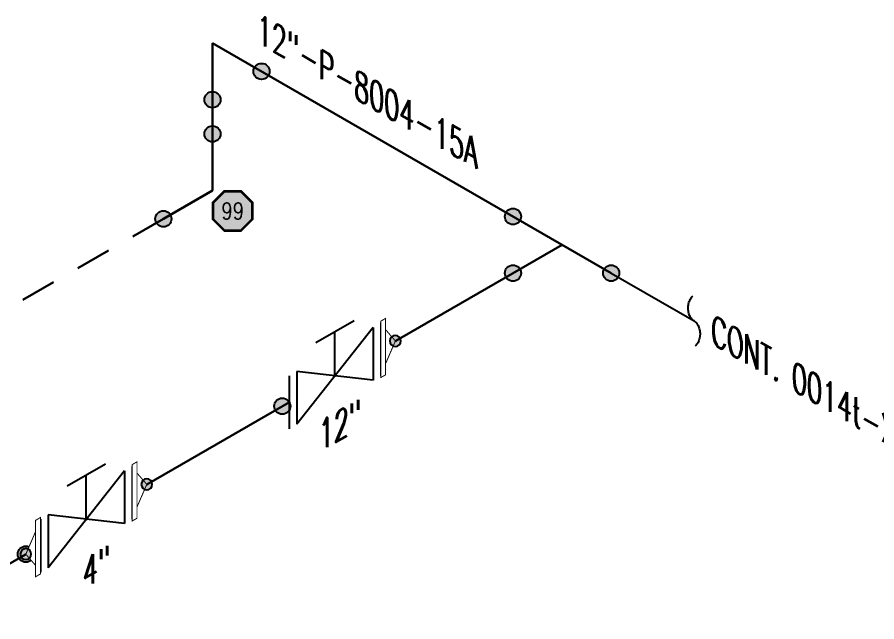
# Model space of a CAD drawing. Header units: inches. Extents: x 0.1 to 17.4, y 0.1 to 11.4.
# Drawn here: x 10.288 to 13.336, y 3.366 to 5.511 of the extents above; entities that cross this region are included whole.
import ezdxf
from ezdxf.enums import TextEntityAlignment as Align

# ---------------------------------------------------------------- set-up
doc = ezdxf.new("R2010")
doc.units = ezdxf.units.IN
doc.header["$MEASUREMENT"] = 0
doc.linetypes.add('HIDDEN2', pattern=[0.1875, 0.125, -0.0625])
for name, color, linetype in [('3', 1, 'Continuous'), ('COMP', 1, 'Continuous'), ('Continuation', 7, 'Continuous'), ('FITTINGS', 4, 'Continuous'), ('PART_PCML', 7, 'Continuous'), ('PIPE-ANNO', 150, 'HIDDEN2'), ('TEXT', 7, 'Continuous'), ('UNAS.PIPE', 251, 'Continuous'), ('WELD POINTS', 41, 'Continuous'), ('Welds', 7, 'Continuous')]:
    doc.layers.add(name, color=color, linetype=linetype)
doc.layers.add('PIPE', color=7, linetype='Continuous', lineweight=30)
doc.styles.add('PART_Standard', font='romans', dxfattribs={"width": 0.8, "height": 0.09})
doc.styles.add('SIMPLEX', font='ROMANS')

# ---------------------------------------------------------------- blocks, each defined once
blk = doc.blocks.new('1_Cont_330')
at = {"layer": 'Continuation', "style": 'PART_Standard', "oblique": 330, "width": 0.8}
blk.add_attdef('CONT.', (0, 0), '', height=0.09, rotation=330, dxfattribs=at)
blk = doc.blocks.new('1_BREAK-PIPE_PIPE_00')
at = {"color": 0, "linetype": 'ByBlock', "lineweight": -2}
for centre, major_axis in [((-0.0298, 0.0919), (0, -0.101)), ((0.0298, -0.0919), (0, 0.101))]:
    blk.add_ellipse(centre, major_axis=major_axis, ratio=0.711978, start_param=0.427466, end_param=3.141593, dxfattribs=at)
blk = doc.blocks.new('1_Tilde_00')
at = {"layer": 'PIPE-ANNO', "xscale": -0.5000000000000001, "yscale": 0.5, "zscale": 0.5}
blk.add_blockref('1_BREAK-PIPE_PIPE_00', (0, 0), dxfattribs=at)
blk = doc.blocks.new('2_WELD_SINGLE_00')
at = {"linetype": 'ByBlock', "lineweight": -2}
h = blk.add_hatch(color=0, dxfattribs=at)
edge = h.paths.add_edge_path()
edge.add_arc((0, 0), 0.0286, 0, 360)
at = {"color": 0, "linetype": 'ByBlock', "lineweight": -2}
blk.add_circle((0, 0), 0.0286, dxfattribs=at)
blk = doc.blocks.new('*U83')
at = {"layer": 'WELD POINTS'}
for p, rotation in [((-0.174, 0.1004), 59.99999999999996), ((0.174, 0.1004), 119.9999999999991), ((0.174, -0.1004), 150)]:
    blk.add_blockref('2_WELD_SINGLE_00', p, dxfattribs=dict(at, rotation=rotation))
blk = doc.blocks.new('3_VALVE_FLANGE_GATE_30')
at = {"color": 0, "linetype": 'ByBlock', "lineweight": -2}
blk.add_wipeout([(-0.1624, -0.1875), (-0.1353, -0.1719), (0, 0), (0.1353, -0.0156), (0.1624, 0), (0.1624, 0.1875), (0.1353, 0.1719), (0, 0), (-0.1353, 0.0156), (-0.1624, 0)], dxfattribs=at)
for p, q in [((0.0677, 0.1953), (-0.0677, 0.1172)), ((0.1624, 0.1875), (0.1624, 0)), ((0.1353, 0.1719), (-0.1353, -0.1719)), ((0, 0), (0, 0.1563)), ((0.1353, 0.1719), (0.1353, -0.0156)), ((-0.1624, 0), (-0.1624, -0.1875)), ((-0.1353, 0.0156), (-0.1353, -0.1719)), ((0.1353, -0.0156), (-0.1353, 0.0156))]:
    blk.add_line(p, q, dxfattribs=at)
blk = doc.blocks.new('AM9A04')
at = {"linetype": 'Continuous', "const_width": 0.01}
blk.add_lwpolyline([(0, -0.2887), (0, 0.2887), (-0.05, 0.3175), (-0.05, -0.2598)], close=True, dxfattribs=at)
at = {"const_width": 0.01}
blk.add_lwpolyline([(-0.05, -0.1443), (-0.15, 0.0866), (-0.05, 0.2021)], dxfattribs=at)
blk = doc.blocks.new('A09')
at = {"layer": 'Welds'}
h = blk.add_hatch(color=256, dxfattribs=at)
h.dxf.hatch_style = 1
h.paths.add_polyline_path([(-0.03, 0, 1), (0.03, 0, 1)])
blk.add_circle((0, 0), 0.03, dxfattribs=at)
blk = doc.blocks.new('*U82')
blk.add_wipeout([(0.052, -0.03), (0.0173, -0.07), (0.0173, -0.1101), (0, -0.1001), (0, 0.1001), (0.0173, 0.0901), (0.0173, 0.05)]).dxf.layer = 'COMP'
at = {"layer": '3', "xscale": 0.65, "yscale": 0.65, "zscale": 0.65}
blk.add_blockref('A09', (0.052, -0.03), dxfattribs=at)
at = {"layer": 'COMP', "xscale": 0.3466300616258731, "yscale": 0.3466300616258731, "zscale": 0.3466300616258731, "rotation": 180}
blk.add_blockref('AM9A04', (0, 0), dxfattribs=at)
blk = doc.blocks.new('1_Text_30')
at = {"layer": 'TEXT', "style": 'PART_Standard', "oblique": 30, "width": 0.8}
blk.add_attdef('TEXT', (0, 0), '', height=0.09, rotation=30, dxfattribs=at)
blk = doc.blocks.new('*U91')
at = {"layer": 'WELD POINTS'}
for p, rotation in [((0, 0.2009), 270), ((-0.174, -0.1004), 299.9999999999996)]:
    blk.add_blockref('2_WELD_SINGLE_00', p, dxfattribs=dict(at, rotation=rotation))
blk = doc.blocks.new('*U90')
at = {"layer": 'WELD POINTS', "rotation": 149.9999999999999}
blk.add_blockref('2_WELD_SINGLE_00', (0.174, -0.1004), dxfattribs=at)
at = {"layer": 'WELD POINTS'}
blk.add_blockref('2_WELD_SINGLE_00', (0, -0.2009), dxfattribs=at)
blk = doc.blocks.new('1_Text_330')
at = {"layer": 'TEXT', "style": 'PART_Standard', "oblique": 330, "width": 0.8}
blk.add_attdef('3/4"', (0, 0), '', height=0.09, rotation=330, dxfattribs=at)
blk = doc.blocks.new('2_TEE_WELD_30')
at = {"linetype": 'ByBlock', "lineweight": -2}
h = blk.add_hatch(color=0, dxfattribs=at)
edge = h.paths.add_edge_path()
edge.add_arc((0, 0.2009), 0.0286, 0, 360)
h = blk.add_hatch(color=0, dxfattribs=at)
edge = h.paths.add_edge_path()
edge.add_arc((0.174, 0.1004), 0.0286, 0, 360)
h = blk.add_hatch(color=0, dxfattribs=at)
edge = h.paths.add_edge_path()
edge.add_arc((0, -0.2009), 0.0286, 0, 360)
at = {"color": 0, "linetype": 'ByBlock', "lineweight": -2}
for centre in [(0, 0.2009), (0.174, 0.1004), (0, -0.2009)]:
    blk.add_circle(centre, 0.0286, dxfattribs=at)
blk = doc.blocks.new('PART_PCML')
blk.add_hatch(color=0).paths.add_polyline_path([(-0.0699, -0.029), (-0.029, -0.0699), (0.029, -0.0699), (0.0699, -0.029), (0.0699, 0.029), (0.029, 0.0699), (-0.029, 0.0699), (-0.0699, 0.029)])
at = {"color": 7, "const_width": 0.009}
blk.add_lwpolyline([(-0.0699, 0.029), (-0.029, 0.0699), (0.029, 0.0699), (0.0699, 0.029), (0.0699, -0.029), (0.029, -0.0699), (-0.029, -0.0699), (-0.0699, -0.029), (-0.0699, 0.029), (-0.029, 0.0699)], dxfattribs=at)
at = {"color": 18, "true_color": 0x000000}
blk.add_lwpolyline([(-0.029, 0.0699), (-0.0699, 0.029), (-0.0699, -0.029), (-0.029, -0.0699), (0.029, -0.0699), (0.0699, -0.029), (0.0699, 0.029), (0.029, 0.0699)], close=True, dxfattribs=at)
at = {"color": 7, "true_color": 0xffffff, "style": 'SIMPLEX', "width": 0.8, "flags": 1}
for tag, p in [('CIRCUIT', (-0.0939, 0.0889)), ('DM', (-0.0527, -0.1332)), ('TYPE', (-0.0749, -0.2043))]:
    blk.add_attdef(tag, p, '', height=0.0586, dxfattribs=at)
at = {"color": 7, "true_color": 0xffffff, "style": 'SIMPLEX', "width": 0.8}
blk.add_attdef('DMDISP', text='', height=0.0586, dxfattribs=at).set_placement((0, 0), align=Align.MIDDLE_CENTER)

msp = doc.modelspace()

# ---------------------------------------------------------------- linework, layer by layer
at = {"layer": 'PIPE'}
for p, q in [((12.3937, 4.6034), (10.9805, 5.4193)), ((10.9805, 5.4193), (10.9805, 4.8963)), ((10.9805, 4.8963), (10.8065, 4.7958)), ((12.2198, 4.7038), (9.971, 3.4055))]:
    msp.add_line(p, q, dxfattribs=at)
at = {"layer": 'PIPE', "linetype": 'HIDDEN2'}
msp.add_line((10.8065, 4.7958), (9.5151, 4.0502), dxfattribs=at)
at = {"layer": 'UNAS.PIPE'}
msp.add_line((12.3937, 4.6034), (12.6879, 4.4335), dxfattribs=at)

# ---------------------------------------------------------------- block references
msp.add_blockref('1_Tilde_00', (12.6879, 4.4335))
at = {"layer": 'Continuation'}
msp.add_blockref('1_Cont_330', (12.7485, 4.3554), dxfattribs=at).add_auto_attribs({'CONT.': 'CONT. 0014t-X003-010-11'})
at = {"layer": 'PART_PCML', "color": 118}
msp.add_blockref('PART_PCML', (11.0522, 4.8239), dxfattribs=at).add_auto_attribs({'DMDISP': '99'})
at = {"layer": 'TEXT'}
msp.add_blockref('1_Text_330', (11.1379, 5.4243), dxfattribs=at).add_auto_attribs({'3/4"': '12"-P-8004-15A'})
at = {"layer": 'WELD POINTS'}
for name, p in [('*U90', (10.9805, 5.4193)), ('*U91', (10.9805, 4.8963))]:
    msp.add_blockref(name, p, dxfattribs=at)
for name, p, rotation in [('*U83', (12.2198, 4.7038), 180), ('2_TEE_WELD_30', (10.145, 3.5059), 120)]:
    msp.add_blockref(name, p, dxfattribs=dict(at, rotation=rotation))

# ---------------------------------------------------------------- next in the draw order: block references
at = {"layer": 'FITTINGS', "xscale": -1, "yscale": -1, "rotation": 180}
for p in [(11.4146, 4.239), (10.5333, 3.7302)]:
    msp.add_blockref('3_VALVE_FLANGE_GATE_30', p, dxfattribs=at)

# ---------------------------------------------------------------- next in the draw order: block references
at = {"layer": 'COMP', "ltscale": 0.65, "xscale": -1, "rotation": 180}
for p in [(11.577, 4.3327), (10.6957, 3.8239)]:
    msp.add_blockref('*U82', p, dxfattribs=at)
at = {"layer": 'COMP', "ltscale": 0.65, "xscale": -1}
msp.add_blockref('*U82', (10.3709, 3.6364), dxfattribs=at)
at = {"layer": 'TEXT'}
for p, values in [((11.3575, 3.9693), {'TEXT': '12"'}), ((10.5216, 3.4827), {'TEXT': '4"'})]:
    msp.add_blockref('1_Text_30', p, dxfattribs=at).add_auto_attribs(values)
at = {"layer": 'WELD POINTS'}
msp.add_blockref('2_WELD_SINGLE_00', (11.228, 4.1313), dxfattribs=at)

doc.saveas('drawing.dxf')
